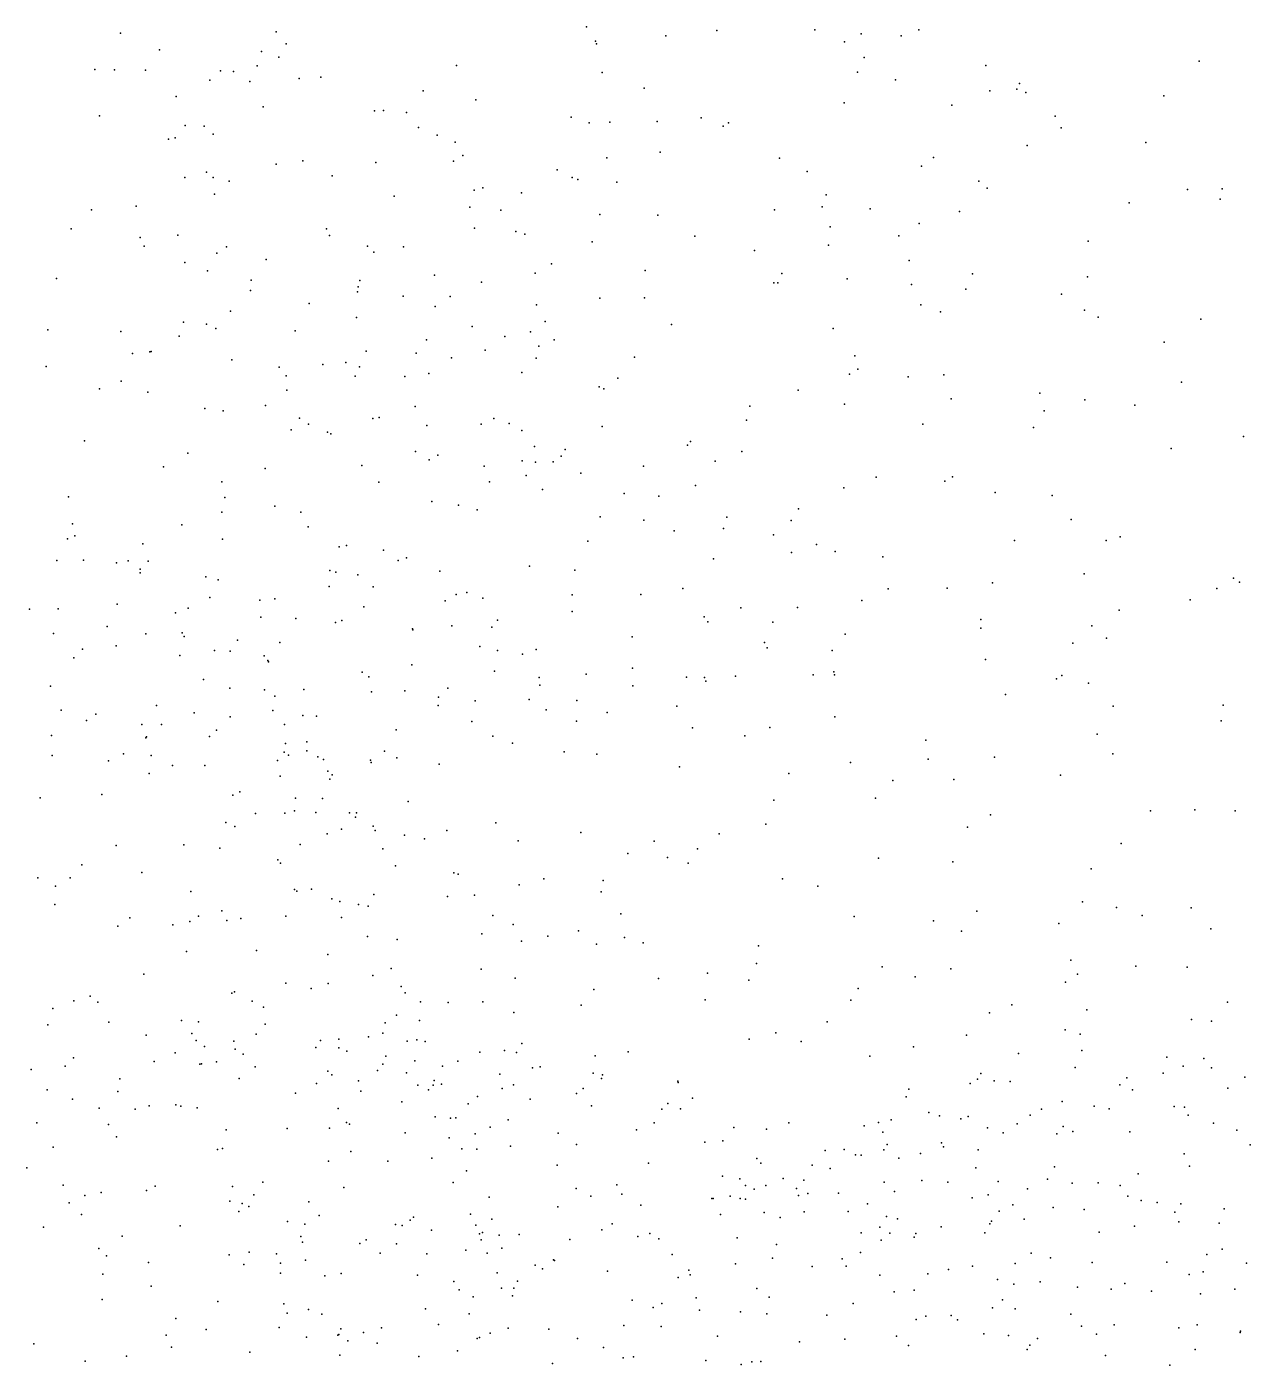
# Model space of a CAD drawing. Header units: metres. Extents: x -25 to 25, y -27.7 to 27.8.
# Drawn here: x -11.027 to -9.48, y 8.483 to 10.176 of the extents above; entities that cross this region are included whole.
import ezdxf

# ---------------------------------------------------------------- set-up
doc = ezdxf.new("R2010")
doc.units = ezdxf.units.M

msp = doc.modelspace()

# ---------------------------------------------------------------- linework, layer by layer
for p in [(-10.3192, 10.1759, 13.2247), (-10.0306, 10.1719, 13.6472), (-9.8993, 10.1722, -6.1444), (-10.9083, 10.168, 15.1832), (-10.7113, 10.1697, 12.941), (-10.6987, 10.1545, 15.3698), (-10.308, 10.1575, 17.2708), (-10.2191, 10.1645, -6.0217), (-10.1546, 10.171, 16.6667), (-9.9931, 10.1568, 3.9603), (-9.9721, 10.167, -13.4578), (-9.9214, 10.1644, -12.0042), (-10.859, 10.1468, -4.573), (-10.7298, 10.1448, -12.6562), (-10.3067, 10.1544, 17.5094), (-10.9405, 10.1219, -14.0168), (-10.9158, 10.1215, -14.1246), (-10.8766, 10.1211, -4.7756), (-10.7356, 10.1267, 12.0112), (-10.7082, 10.1374, 11.5246), (-10.4834, 10.1269, -13.8339), (-9.9685, 10.137, 3.6647), (-9.8147, 10.1271, -12.8651), (-9.5448, 10.1323, -11.5424), (-10.7952, 10.1085, -3.1869), (-10.7818, 10.1201, -14.0331), (-10.7654, 10.1192, -3.4444), (-10.7445, 10.1066, -1.6285), (-10.6823, 10.1105, -4.3601), (-10.6551, 10.112, -13.4263), (-10.2995, 10.118, 10.3696), (-9.9767, 10.1184, -5.9814), (-9.9286, 10.1087, 10.1691), (-9.7718, 10.1043, -1.8942), (-10.8379, 10.0878, -2.768), (-10.5256, 10.0948, 15.5907), (-10.2465, 10.0983, -5.7874), (-9.8095, 10.0947, -13.0737), (-9.7752, 10.0972, 18.2026), (-9.764, 10.0929, -6.0061), (-9.5894, 10.0886, 18.2773), (-10.7279, 10.0748, 11.7038), (-10.5871, 10.0698, -3.7057), (-10.5758, 10.0699, -1.5949), (-10.4592, 10.0834, 10.4589), (-9.9935, 10.0799, -12.417), (-9.8575, 10.0769, -12.6973), (-10.9347, 10.0631, 12.2741), (-10.5466, 10.0673, -13.0006), (-10.3386, 10.0618, 13.5394), (-10.316, 10.0543, -1.7179), (-10.2899, 10.0553, 17.0226), (-10.2301, 10.0563, 16.4084), (-10.1743, 10.0607, 4.0861), (-10.1397, 10.0543, 13.7582), (-9.7268, 10.0628, -11.422), (-10.8263, 10.051, -5.3039), (-10.8025, 10.0502, -16.2672), (-10.7912, 10.04, 10.8844), (-10.5316, 10.0485, -4.1422), (-10.5079, 10.039, 13.2923), (-10.1466, 10.0503, 17.9332), (-9.7194, 10.0483, -11.733), (-10.8474, 10.0338, 15.0954), (-10.839, 10.0353, 11.0925), (-10.485, 10.0301, -16.5304), (-9.7623, 10.0258, 10.01), (-9.6122, 10.0297, -17.3919), (-10.7115, 10.0022, 10.728), (-10.6776, 10.0065, -5.5479), (-10.5853, 10.0043, -13.8673), (-10.4871, 10.006, -3.8491), (-10.4755, 10.0131, -11.6709), (-10.2935, 10.0102, -13.7045), (-10.2262, 10.0175, -17.1253), (-10.0753, 10.0099, -13.5661), (-9.8808, 10.0105, -13.3301), (-10.827, 9.9854, 11.3671), (-10.7994, 9.992, -4.8162), (-10.6407, 9.9874, 15.3796), (-10.3561, 9.995, 17.1749), (-10.3372, 9.9853, 17.6744), (-10.0402, 9.993, -1.8724), (-9.896, 9.9997, -11.9372), (-10.791, 9.9851, -12.0562), (-10.7708, 9.9805, -3.1016), (-10.4612, 9.9695, -13.195), (-10.4503, 9.9723, 15.9035), (-10.3301, 9.9826, 13.7254), (-10.2807, 9.9796, 16.7876), (-9.8234, 9.9806, 18.3006), (-9.813, 9.9718, -12.9742), (-9.5596, 9.9703, 13.2596), (-9.5159, 9.9709, -11.5576), (-10.7894, 9.9642, -13.9679), (-10.5625, 9.9618, 13.4722), (-10.4014, 9.966, 6.9647), (-10.0162, 9.9635, -12.139), (-9.6335, 9.9532, 18.4144), (-9.5183, 9.958, -5.7831), (-10.9449, 9.9444, -14.0665), (-10.8885, 9.9489, 11.9852), (-10.4668, 9.9478, 6.6801), (-10.4276, 9.9438, -5.6156), (-10.3023, 9.9386, -11.5644), (-10.2291, 9.9376, 10.2444), (-10.0815, 9.9445, 18.1166), (-10.0212, 9.9483, -11.4783), (-9.9606, 9.9455, 3.7283), (-9.8479, 9.9425, 13.8419), (-10.9707, 9.9203, -14.5892), (-10.6477, 9.9202, -3.4015), (-10.4609, 9.9214, -4.3323), (-10.0113, 9.9228, 3.8901), (-9.8989, 9.927, -12.6422), (-10.8835, 9.9095, -2.6605), (-10.8356, 9.9124, -5.1562), (-10.6441, 9.9119, -11.8032), (-10.4085, 9.9171, -4.1174), (-10.3973, 9.9135, 17.4103), (-10.3119, 9.9038, 17.8167), (-10.1821, 9.911, 13.8625), (-9.9244, 9.9116, 10.0246), (-9.6852, 9.9046, 13.6431), (-10.8784, 9.8985, 14.7906), (-10.7866, 9.8898, -2.9701), (-10.7741, 9.8977, -13.9353), (-10.5961, 9.8984, 10.4726), (-10.5882, 9.891, 6.856), (-10.5506, 9.8978, -4.557), (-10.1068, 9.8932, 10.1317), (-10.0135, 9.8998, -12.451), (-10.8267, 9.8779, 10.9379), (-10.798, 9.8675, -12.5469), (-10.724, 9.8818, 15.1103), (-10.3633, 9.8763, 16.2473), (-10.245, 9.8678, -1.8431), (-9.9115, 9.8803, -5.6183), (-10.9892, 9.8578, 14.3169), (-10.7432, 9.8555, 10.7757), (-10.6057, 9.8552, -16.4186), (-10.5112, 9.862, -13.6506), (-10.4519, 9.8531, -13.7326), (-10.3839, 9.8642, -3.8735), (-10.0823, 9.8522, -13.5305), (-10.0774, 9.8521, -5.5283), (-10.0722, 9.864, -12.2687), (-9.9897, 9.8573, 13.8631), (-9.9084, 9.85, -13.3165), (-9.8312, 9.8635, -1.9372), (-9.686, 9.8596, -11.6847), (-10.7439, 9.8423, 14.9592), (-10.6087, 9.8406, -4.7875), (-10.6078, 9.8469, 6.6074), (-10.5511, 9.8351, 15.7306), (-10.4916, 9.8347, 7.0491), (-10.2459, 9.8333, -17.2701), (-9.8397, 9.8442, 18.4289), (-9.7191, 9.8378, 9.871), (-10.7691, 9.8163, -5.2928), (-10.6696, 9.8259, -3.2526), (-10.5104, 9.8223, -16.8198), (-10.3823, 9.8242, 17.6427), (-10.3025, 9.8328, -13.6666), (-9.8965, 9.8242, -17.4833), (-9.6899, 9.8177, 13.4113), (-10.8284, 9.8022, -2.8278), (-10.7995, 9.7997, 14.644), (-10.61, 9.8082, 15.3262), (-10.3715, 9.8031, 16.4657), (-10.2116, 9.7994, -5.4594), (-9.872, 9.8155, -13.1612), (-9.6725, 9.8089, -5.6614), (-9.543, 9.8063, -1.9084), (-11.0001, 9.7925, -14.7769), (-10.9078, 9.7904, 11.7113), (-10.834, 9.7846, 14.4349), (-10.7877, 9.7943, -1.5766), (-10.6873, 9.7913, -14.1775), (-10.4638, 9.7971, 16.0597), (-10.4225, 9.7844, -3.6668), (-10.39, 9.7903, -1.8127), (-10.0074, 9.7942, -12.022), (-10.8693, 9.7652, 12.8981), (-10.5978, 9.7659, 10.3942), (-10.5216, 9.7802, -12.9461), (-10.4473, 9.7671, -5.445), (-10.3795, 9.7722, -17.0924), (-10.3601, 9.78, 6.9794), (-9.5892, 9.7772, 12.9374), (-10.8931, 9.7627, 11.4908), (-10.8711, 9.765, 11.2365), (-10.7674, 9.7548, 13.047), (-10.6526, 9.749, 15.0422), (-10.6232, 9.7514, 7.0604), (-10.5343, 9.7632, 15.8739), (-10.4899, 9.7574, -3.5005), (-10.3829, 9.7568, 16.664), (-10.2585, 9.7581, 18.064), (-9.9803, 9.76, -1.9715), (-11.0023, 9.7462, 12.6639), (-10.7077, 9.7453, -3.0409), (-10.6986, 9.7345, -5.1394), (-10.6115, 9.7341, -4.9828), (-10.6061, 9.7458, -1.6686), (-10.5487, 9.7338, 13.5276), (-10.5183, 9.7375, 13.6962), (-10.401, 9.7386, -4.5914), (-10.2797, 9.7315, -4.1686), (-9.9867, 9.7366, -12.6425), (-9.9765, 9.7428, 18.4344), (-9.9129, 9.7332, 9.8838), (-9.8675, 9.7358, -11.4765), (-10.9347, 9.718, -2.6085), (-10.9074, 9.7276, -13.9291), (-10.6979, 9.7163, 6.676), (-10.3031, 9.7205, 13.8863), (-10.2974, 9.7179, 10.1091), (-10.0518, 9.7164, 13.8169), (-9.5674, 9.7264, 18.6386), (-10.8737, 9.7137, 14.1999), (-9.9931, 9.6986, -13.3327), (-9.8584, 9.7054, 18.5428), (-9.7461, 9.7128, 13.2897), (-9.6895, 9.7043, 13.0289), (-9.6263, 9.6976, -11.6082), (-10.8014, 9.6932, -12.1249), (-10.7782, 9.6903, -13.8414), (-10.7249, 9.6972, 6.882), (-10.6821, 9.681, 10.5565), (-10.5894, 9.6806, -16.6286), (-10.5814, 9.6818, 13.292), (-10.5357, 9.6956, -3.3529), (-10.1129, 9.696, -12.2581), (-9.741, 9.6904, 9.7967), (-10.6926, 9.6664, -12.6984), (-10.6707, 9.6735, 14.5044), (-10.5211, 9.6719, 10.2364), (-10.4522, 9.6736, 6.6562), (-10.4362, 9.6805, -13.9591), (-10.4168, 9.6742, 17.1174), (-10.4008, 9.6654, -13.2481), (-10.2994, 9.6704, -4.4798), (-10.117, 9.6785, -17.416), (-9.8942, 9.6733, 13.5867), (-9.7542, 9.6691, -5.4934), (-10.9537, 9.6524, 11.6265), (-10.6467, 9.6631, 14.6862), (-10.6424, 9.6613, 13.1405), (-10.1916, 9.6469, 13.7032), (-10.1877, 9.6513, 9.9746), (-9.4891, 9.658, 9.7345), (-10.8229, 9.6366, -2.7157), (-10.5354, 9.639, 15.9676), (-10.5071, 9.6343, 16.1322), (-10.3851, 9.645, 17.8359), (-10.3512, 9.6331, -3.6877), (-10.3461, 9.6414, -5.3086), (-10.1231, 9.639, -5.3146), (-9.5803, 9.6426, -11.4874), (-10.854, 9.6196, 12.809), (-10.7254, 9.6173, 12.9681), (-10.603, 9.6212, -14.3462), (-10.5181, 9.6285, -1.8082), (-10.4487, 9.6203, -5.0576), (-10.4005, 9.6271, 13.5032), (-10.3836, 9.6252, 6.9995), (-10.3613, 9.6259, 6.8111), (-10.2472, 9.6201, -11.5732), (-10.1564, 9.6267, -1.9947), (-10.7799, 9.6003, -12.5125), (-10.5817, 9.6001, 15.18), (-10.4418, 9.6005, -13.5985), (-10.3954, 9.6085, -13.5414), (-10.3262, 9.6113, -1.9425), (-10.1816, 9.596, 18.3548), (-9.953, 9.6066, -11.892), (-9.8662, 9.6014, 13.3479), (-9.8566, 9.6068, -5.385), (-10.9737, 9.5816, 20.23), (-10.7763, 9.5807, 10.9354), (-10.375, 9.5906, 10.0285), (-10.2717, 9.5858, -4.7079), (-10.2278, 9.5823, -4.3591), (-9.9942, 9.5928, 9.7749), (-9.8029, 9.587, 13.1197), (-9.7307, 9.5833, 12.9385), (-10.78, 9.5623, -1.6277), (-10.713, 9.5696, 7.1172), (-10.6801, 9.5623, -16.3685), (-10.5146, 9.5755, 16.3183), (-10.4808, 9.5712, 16.6593), (-10.4574, 9.565, -3.4254), (-10.0511, 9.5665, -12.793), (-10.969, 9.5474, 20.3782), (-10.8308, 9.5463, 7.0132), (-10.302, 9.5564, -13.4825), (-10.2467, 9.5522, -3.8824), (-10.1419, 9.5557, -12.3418), (-10.0606, 9.5518, -12.1011), (-9.7066, 9.5529, -5.3942), (-10.9752, 9.5286, 19.9016), (-10.9658, 9.5321, 11.5236), (-10.6708, 9.5436, 10.3649), (-10.2084, 9.5387, -4.0655), (-10.1461, 9.5415, -12.5793), (-10.0827, 9.5333, -13.2212), (-9.6448, 9.531, 12.7636), (-10.88, 9.5223, 11.2796), (-10.7793, 9.5281, 14.343), (-10.6317, 9.5182, -1.8094), (-10.6225, 9.52, -11.8843), (-10.5757, 9.5143, -2.9927), (-10.3175, 9.5255, 18.2518), (-10.0285, 9.5212, -5.1969), (-10.0049, 9.5125, 13.3889), (-9.7781, 9.5262, 2.4948), (-9.6625, 9.5265, -1.9893), (-10.9886, 9.501, 12.5456), (-10.9549, 9.5014, -13.8554), (-10.9134, 9.4979, -15.9187), (-10.8984, 9.5004, 19.9964), (-10.873, 9.5003, 20.0822), (-10.5571, 9.5012, 14.6155), (-10.5469, 9.5046, 14.9354), (-10.1589, 9.5032, -4.5005), (-10.0603, 9.511, -12.9515), (-9.9447, 9.5056, -11.5588), (-10.8835, 9.4853, 20.3578), (-10.8834, 9.4901, -14.8624), (-10.8002, 9.4803, -13.7398), (-10.6436, 9.4883, -14.5344), (-10.6359, 9.4864, 6.7495), (-10.6081, 9.4831, 15.6437), (-10.5047, 9.4876, -16.9305), (-10.3912, 9.494, -14.2837), (-10.334, 9.489, -3.6316), (-9.6902, 9.4843, 9.6188), (-9.5015, 9.4787, 9.5979), (-10.7848, 9.4766, 11.0705), (-10.6444, 9.4683, 10.1878), (-10.5889, 9.4676, -12.7401), (-10.1976, 9.4657, 18.4658), (-9.9381, 9.4653, 18.6647), (-9.8636, 9.4662, 13.0018), (-9.8059, 9.4728, -5.2333), (-9.5224, 9.4656, 12.5883), (-9.4941, 9.4737, -11.6002), (-10.9125, 9.446, 14.541), (-10.7951, 9.4544, 20.1502), (-10.7319, 9.4508, -2.647), (-10.7132, 9.4524, 10.7961), (-10.4977, 9.45, -3.1589), (-10.484, 9.4581, 13.0632), (-10.4704, 9.4605, 6.9235), (-10.4504, 9.4535, 17.7319), (-10.3372, 9.4575, 9.854), (-10.2505, 9.4581, 13.248), (-9.9712, 9.4505, 9.6015), (-9.5561, 9.4515, 18.8093), (-11.0232, 9.4395, 19.7215), (-10.987, 9.4401, 20.5963), (-10.8388, 9.435, 19.9647), (-10.8227, 9.4406, 6.8392), (-10.7308, 9.4295, 14.6441), (-10.6864, 9.4278, -13.638), (-10.6006, 9.4424, 15.8414), (-10.3374, 9.4364, -13.8363), (-10.1705, 9.4298, -11.6456), (-10.124, 9.4413, -2.1079), (-10.0524, 9.4415, -4.8122), (-9.6462, 9.4382, -17.4879), (-10.9249, 9.4176, 19.802), (-10.6364, 9.4227, -16.5204), (-10.6283, 9.4251, 15.3502), (-10.5392, 9.4148, -13.515), (-10.5387, 9.4135, -1.9713), (-10.4896, 9.4186, 17.9192), (-10.4389, 9.4167, 17.4475), (-10.4315, 9.4255, 17.2899), (-10.1658, 9.4236, -12.8548), (-10.0836, 9.4231, -12.2419), (-9.8209, 9.4154, 2.3387), (-9.8208, 9.4263, -11.7558), (-9.6807, 9.4184, -11.6651), (-10.993, 9.4087, -15.2573), (-10.9135, 9.3932, 20.5803), (-10.8762, 9.4082, 20.4927), (-10.8304, 9.4095, 12.6982), (-10.8276, 9.4048, 7.1912), (-10.7603, 9.4003, 20.2609), (-10.7069, 9.3974, -12.1423), (-10.2613, 9.4047, -13.243), (-10.0944, 9.3975, 13.139), (-9.9923, 9.408, -12.0574), (-9.7045, 9.3963, 18.8049), (-9.662, 9.4028, -5.1538), (-10.9671, 9.3779, -15.5859), (-10.9561, 9.3889, 19.7164), (-10.8331, 9.3811, 19.875), (-10.7895, 9.3873, 20.3971), (-10.7694, 9.3864, -1.7658), (-10.7264, 9.3804, 6.9964), (-10.454, 9.3921, 17.0999), (-10.4316, 9.3871, -12.922), (-10.3999, 9.3825, -2.0769), (-10.3827, 9.3885, -13.3453), (-10.0909, 9.3907, -4.2829), (-10.0087, 9.3874, -4.6285), (-10.7219, 9.3745, 14.9313), (-10.7211, 9.3729, 20.1314), (-10.6029, 9.3598, 16.1477), (-10.54, 9.3691, 9.9215), (-10.4353, 9.3609, -3.3419), (-10.2611, 9.3651, -12.5971), (-10.0067, 9.3601, 13.0075), (-9.8148, 9.3758, -5.0258), (-10.9966, 9.3422, 19.6455), (-10.8032, 9.3507, 20.4776), (-10.5944, 9.3539, 16.4316), (-10.379, 9.3531, -17.0985), (-10.3783, 9.3436, -13.6029), (-10.3196, 9.3571, 9.706), (-10.2606, 9.3426, -12.9888), (-10.193, 9.3535, 9.6029), (-10.1701, 9.3532, 18.5879), (-10.1683, 9.3483, -12.4071), (-10.1308, 9.3546, -4.1206), (-10.0326, 9.3566, -4.4419), (-10.0056, 9.3564, -17.418), (-9.7252, 9.3514, 2.7749), (-9.7185, 9.3556, -11.6629), (-9.6849, 9.3458, 9.4908), (-10.7699, 9.3396, -16.051), (-10.726, 9.3377, 20.3346), (-10.7129, 9.3295, 20.051), (-10.6763, 9.3381, 15.491), (-10.5909, 9.3348, 12.8411), (-10.5489, 9.3362, 16.7866), (-10.5061, 9.3283, 18.1809), (-10.4945, 9.3396, -14.5264), (-10.3918, 9.3252, -13.1491), (-9.7896, 9.3317, -2.1235), (-10.9832, 9.3118, 20.7092), (-10.8626, 9.3177, 20.6043), (-10.8152, 9.3086, 19.8092), (-10.7157, 9.3114, 10.3101), (-10.5066, 9.3176, 17.6675), (-10.4601, 9.3234, 9.7776), (-10.3702, 9.3121, -3.5131), (-10.3314, 9.324, 13.0001), (-10.2929, 9.3089, -3.6844), (-10.2049, 9.3168, -3.9048), (-9.6536, 9.3168, 12.525), (-9.5144, 9.3181, -5.0334), (-10.951, 9.2988, 11.5095), (-10.9393, 9.3067, 14.8708), (-10.8811, 9.2937, -15.0802), (-10.8562, 9.2935, -13.7026), (-10.7695, 9.3032, 11.2586), (-10.7009, 9.2937, 12.7223), (-10.6779, 9.3049, 20.171), (-10.6604, 9.3042, 10.8127), (-10.4643, 9.2976, -2.9576), (-10.3319, 9.2977, 18.4891), (-10.0055, 9.3032, 18.7398), (-9.517, 9.2983, -17.3508), (-10.9955, 9.2796, -2.3525), (-10.8761, 9.2766, 7.2714), (-10.8752, 9.2782, 15.0874), (-10.7955, 9.2784, 15.3186), (-10.7869, 9.2865, 20.5459), (-10.5597, 9.2871, -2.0708), (-10.4377, 9.279, 12.8882), (-10.1851, 9.2895, -14.0787), (-10.1193, 9.2792, 12.9256), (-10.0877, 9.2898, 9.4599), (-9.6738, 9.2815, 2.165), (-10.7014, 9.2587, -13.537), (-10.6998, 9.2696, 10.4721), (-10.6727, 9.2717, 11.0844), (-10.6727, 9.2604, 20.3088), (-10.5744, 9.2599, 17.8052), (-10.4128, 9.2702, -13.1506), (-10.3475, 9.2593, -2.1917), (-9.8903, 9.2738, 2.4565), (-10.9944, 9.2545, 6.9744), (-10.9232, 9.2476, -1.6959), (-10.9045, 9.2566, 20.6845), (-10.8692, 9.2544, 12.5642), (-10.8424, 9.242, 11.4073), (-10.8015, 9.2419, -15.8106), (-10.7098, 9.248, 19.9021), (-10.6957, 9.255, 20.4153), (-10.6586, 9.2526, 20.0624), (-10.6517, 9.2496, 15.9828), (-10.5921, 9.2485, 16.6638), (-10.5912, 9.2455, -12.411), (-10.5591, 9.2514, -12.0826), (-10.5056, 9.2435, -13.2908), (-10.3061, 9.256, -12.7941), (-9.9854, 9.2456, -4.3174), (-9.8876, 9.25, -4.4903), (-9.8037, 9.2525, 12.5382), (-9.654, 9.2565, 2.6525), (-10.872, 9.2319, 19.668), (-10.7062, 9.2284, 10.1705), (-10.6461, 9.2345, 16.3323), (-10.6435, 9.2246, 18.0499), (-10.6407, 9.2299, -16.3997), (-10.2017, 9.24, -17.2237), (-10.0634, 9.2315, -2.2668), (-9.8551, 9.2243, 9.4303), (-9.72, 9.2296, -11.8103), (-10.7573, 9.2085, -1.9628), (-9.9322, 9.223, -12.1687), (-11.0098, 9.2011, 20.7977), (-10.9317, 9.2053, 15.318), (-10.7661, 9.2043, 20.6126), (-10.687, 9.2004, -2.2006), (-10.653, 9.2003, 10.6638), (-10.5444, 9.1964, 16.8763), (-10.0823, 9.1981, -12.3923), (-9.9538, 9.2004, 18.8508), (-10.7375, 9.1812, 15.767), (-10.7006, 9.1814, 20.5403), (-10.6881, 9.1846, -2.4281), (-10.6614, 9.1822, 20.4482), (-10.6187, 9.1819, 20.2869), (-10.6113, 9.1763, 20.0868), (-10.6098, 9.1821, 20.1799), (-9.8085, 9.1794, 18.9441), (-9.6064, 9.1846, 2.478), (-9.5502, 9.1856, 2.1729), (-9.4995, 9.1847, 19.0031), (-10.7749, 9.1696, 15.6043), (-10.7637, 9.1647, 19.7163), (-10.629, 9.1612, 19.9358), (-10.5889, 9.1651, 9.7438), (-10.5863, 9.1597, 12.6758), (-10.4957, 9.1598, -2.2863), (-10.4336, 9.1694, 18.5163), (-10.3262, 9.157, 9.4691), (-10.0926, 9.1677, 12.7142), (-9.8378, 9.1639, -11.8273), (-10.9135, 9.1405, -1.8294), (-10.828, 9.1417, 19.6396), (-10.6811, 9.142, 19.8272), (-10.6471, 9.1554, 18.2806), (-10.5492, 9.1536, 18.407), (-10.5241, 9.1489, -2.603), (-10.4054, 9.1466, -3.2971), (-10.2338, 9.146, -2.3252), (-10.1515, 9.1554, -11.8825), (-9.6436, 9.1433, -11.9496), (-10.7826, 9.1374, 20.6877), (-10.7094, 9.1226, 17.8372), (-10.5767, 9.1363, 17.612), (-10.2669, 9.1304, -12.5969), (-10.2169, 9.1257, 18.729), (-10.1788, 9.1366, -3.9337), (-9.95, 9.1246, -4.2277), (-10.9571, 9.1162, 20.8369), (-10.8812, 9.1067, 19.5664), (-10.7061, 9.1185, 16.1763), (-10.5608, 9.1151, 10.9471), (-10.4867, 9.1059, -12.9924), (-10.1907, 9.1184, 9.4004), (-9.8564, 9.1201, -2.3092), (-9.6814, 9.1112, 12.3063), (-11.0126, 9.0999, 15.4288), (-10.9904, 9.0894, 7.2546), (-10.9717, 9.0998, 19.4762), (-10.4813, 9.1046, 17.4421), (-10.4044, 9.0911, -12.2173), (-10.3733, 9.0986, -12.7444), (-10.2983, 9.0963, -17.0106), (-10.0714, 9.0985, -14.1148), (-10.027, 9.0893, 12.5468), (-10.8192, 9.0827, -15.478), (-10.6881, 9.085, 12.5531), (-10.6855, 9.0828, 19.7652), (-10.6668, 9.0855, 9.8927), (-10.641, 9.0732, -13.2911), (-10.5878, 9.0788, 20.0159), (-10.495, 9.0762, -16.7543), (-10.4609, 9.0777, 17.0846), (-10.3007, 9.082, -12.6362), (-10.9913, 9.0659, 11.6642), (-10.7803, 9.0579, 18.1159), (-10.6309, 9.07, -16.2322), (-10.6073, 9.0662, 19.9049), (-10.5951, 9.064, 20.4357), (-9.8258, 9.0576, 2.6778), (-9.6922, 9.0693, -12.132), (-9.6495, 9.0624, -4.4799), (-9.555, 9.0618, -2.1457), (-10.9117, 9.0386, -2.1921), (-10.8964, 9.0491, 19.5054), (-10.8419, 9.0402, 12.4425), (-10.8204, 9.0445, 15.7274), (-10.8094, 9.0513, 20.7748), (-10.7737, 9.0458, 19.6117), (-10.7562, 9.0482, -13.4928), (-10.6992, 9.0515, 20.6691), (-10.629, 9.0496, 20.5369), (-10.4375, 9.0522, -2.8004), (-10.4121, 9.0408, -2.9903), (-10.2757, 9.0543, -3.7693), (-9.9811, 9.0508, 18.9561), (-9.8808, 9.0455, 9.472), (-9.7224, 9.0419, -17.2018), (-9.6169, 9.0522, -11.9275), (-10.5959, 9.0256, 9.6636), (-10.5584, 9.0219, 20.2273), (-10.4516, 9.0291, -2.4528), (-10.3681, 9.026, -14.5189), (-10.3292, 9.0327, -13.2125), (-10.2713, 9.0242, 12.5834), (-9.8452, 9.0324, 2.138), (-9.53, 9.0351, 19.1435), (-10.8246, 9.0068, 11.5101), (-10.7363, 9.0079, 20.7463), (-10.4013, 9.0199, 9.4425), (-10.3066, 9.0158, -13.4633), (-10.2478, 9.0178, -13.6818), (-10.1019, 9.0136, -4.0147), (-10.6461, 9.0027, 16.6631), (-10.1042, 8.9914, 12.4354), (-9.9455, 8.9871, -12.4425), (-9.707, 8.9958, 12.1979), (-9.6251, 8.9879, -12.2927), (-9.5599, 8.987, 9.6123), (-10.8787, 8.9781, 20.8917), (-10.5894, 8.9762, 19.8827), (-10.5659, 8.9852, 19.9905), (-10.4523, 8.9844, 12.504), (-10.4093, 8.9729, -3.3337), (-10.2283, 8.9724, 18.8323), (-10.1663, 8.9794, -14.4572), (-10.1142, 8.9704, -2.4493), (-9.9038, 8.9744, 12.2747), (-9.8586, 8.9849, 19.0851), (-9.6988, 8.9778, -4.3328), (-10.7674, 8.9538, 20.8388), (-10.7642, 8.9555, 19.5528), (-10.699, 8.9665, 19.6511), (-10.6674, 8.9599, 10.4111), (-10.6456, 8.9663, 19.7246), (-10.5535, 8.9624, 11.1029), (-10.5484, 8.9542, 18.5925), (-10.3101, 8.9587, -2.4793), (-9.9758, 8.9599, -12.1588), (-9.7137, 8.968, 19.1672), (-10.9671, 8.9444, -1.9734), (-10.9463, 8.9501, 20.942), (-10.937, 8.9425, 12.2138), (-10.7418, 8.9438, 12.3659), (-10.7273, 8.9361, 17.6643), (-10.5289, 8.9431, 20.2552), (-10.4939, 8.9423, 17.3461), (-10.4503, 8.9428, -2.6896), (-10.3261, 8.9389, 12.4036), (-10.1692, 8.9455, -12.5237), (-9.9852, 8.9451, 2.2922), (-9.7815, 8.9392, -12.0629), (-9.509, 8.9427, 2.0011), (-10.9938, 8.9344, 19.2922), (-10.8312, 8.9194, 17.8278), (-10.5592, 8.9261, 20.458), (-10.5301, 8.9192, 20.3518), (-10.4112, 8.9296, -3.1065), (-9.8101, 8.9291, -4.1923), (-9.6868, 8.9329, -2.3324), (-9.5547, 8.9208, -4.3855), (-10.9999, 8.9139, -13.9935), (-10.9228, 8.9171, 15.7494), (-10.8181, 8.9029, 18.301), (-10.8097, 8.9178, 20.9286), (-10.7252, 8.9149, 11.4339), (-10.5765, 8.9034, 20.6042), (-10.5735, 8.9163, 16.8668), (-10.08, 8.9036, -12.5831), (-10.0151, 8.9175, 9.5112), (-9.7144, 8.9074, 2.0268), (-9.5292, 8.9184, 12.0771), (-10.8758, 8.9008, 19.3714), (-10.8127, 8.8939, 21.0279), (-10.8021, 8.8865, -15.2666), (-10.7648, 8.8931, 16.1554), (-10.7367, 8.9019, 16.418), (-10.6615, 8.8852, 21.3905), (-10.6554, 8.8941, 21.091), (-10.6324, 8.8959, 21.1941), (-10.5949, 8.8987, 20.7075), (-10.546, 8.8933, 21.1639), (-10.5338, 8.8949, 10.7635), (-10.5233, 8.8927, 21.3146), (-10.401, 8.8904, -16.7245), (-10.1137, 8.8958, 18.9766), (-10.048, 8.8929, 12.2387), (-9.9059, 8.8859, 2.1347), (-9.8391, 8.9008, 2.6112), (-9.6954, 8.902, -17.0403), (-10.9675, 8.8722, 19.2177), (-10.8392, 8.8787, -13.6502), (-10.7631, 8.8831, 21.273), (-10.7531, 8.8768, -15.6579), (-10.6323, 8.885, 21.0044), (-10.6221, 8.8807, 20.8146), (-10.5729, 8.8742, 21.507), (-10.536, 8.8685, 20.9416), (-10.4542, 8.8795, 21.44), (-10.423, 8.8815, -3.4692), (-10.4076, 8.8788, 21.2875), (-10.3082, 8.8747, 12.2526), (-10.2664, 8.8796, -12.6938), (-9.961, 8.8742, -17.0274), (-9.7731, 8.8775, 12.1084), (-9.6932, 8.8813, 22.4983), (-9.5858, 8.873, 22.4601), (-9.5391, 8.8714, 22.5381), (-11.0209, 8.8576, 19.1428), (-10.9782, 8.8618, 21.1276), (-10.8654, 8.8676, 21.2022), (-10.8077, 8.8643, 15.9567), (-10.8056, 8.8644, 21.3962), (-10.787, 8.867, 19.4221), (-10.7378, 8.8606, 12.196), (-10.6461, 8.8555, 21.5532), (-10.5834, 8.8563, -16.2092), (-10.5765, 8.8641, 19.8179), (-10.5466, 8.8533, 12.1745), (-10.5014, 8.8618, 20.1316), (-10.482, 8.8679, 21.0164), (-10.4288, 8.8517, 21.5347), (-10.3873, 8.8595, 21.082), (-10.3776, 8.8608, -3.7209), (-10.3109, 8.8529, 21.1881), (-9.8209, 8.8522, 22.4858), (-9.7016, 8.8601, 22.6809), (-9.5905, 8.8528, 22.7115), (-9.5653, 8.8618, 22.3209), (-9.5294, 8.8596, 22.6341), (-10.9091, 8.8457, 17.9978), (-10.7582, 8.8459, 21.5406), (-10.6604, 8.8396, 19.579), (-10.6412, 8.8506, 17.5082), (-10.6075, 8.8431, 9.8043), (-10.5323, 8.8376, 19.9443), (-10.5131, 8.8378, 10.9915), (-10.5117, 8.8436, 21.6145), (-10.5023, 8.8389, -12.9717), (-10.4113, 8.8379, 20.9233), (-10.3001, 8.846, 21.4461), (-10.2989, 8.8505, 21.3275), (-10.2037, 8.8425, -13.1159), (-10.2034, 8.8411, -2.5159), (-9.8343, 8.8399, 22.3575), (-9.8252, 8.8453, 9.6434), (-9.8041, 8.8433, -12.5291), (-9.7838, 8.8422, 22.6623), (-9.6452, 8.8382, 9.6961), (-9.6362, 8.8469, 2.4853), (-9.4874, 8.8478, 22.7165), (-11.0009, 8.8318, 21.2109), (-10.9688, 8.8198, 21.3136), (-10.9114, 8.8296, 11.8773), (-10.6869, 8.8274, -13.3804), (-10.6043, 8.8301, 21.6612), (-10.5188, 8.8318, 20.5464), (-10.4571, 8.8232, 9.5468), (-10.4256, 8.8332, -2.8255), (-10.3903, 8.82, -12.8209), (-10.3317, 8.8269, 20.9906), (-10.3233, 8.8334, 21.5355), (-10.1854, 8.8211, 12.0864), (-9.9154, 8.823, 22.4035), (-9.912, 8.8324, 22.5015), (-9.629, 8.8316, 22.1678), (-9.5089, 8.834, 22.2033), (-10.9353, 8.8087, 21.4456), (-10.8897, 8.8073, -13.9524), (-10.8719, 8.8114, 19.2415), (-10.8382, 8.8128, 11.5863), (-10.8318, 8.8112, 21.5838), (-10.8113, 8.8089, 19.3129), (-10.633, 8.8081, 9.9876), (-10.5527, 8.8164, 18.6642), (-10.4689, 8.8142, 20.7595), (-10.3131, 8.8117, 18.866), (-10.224, 8.8071, 21.1476), (-10.2163, 8.8143, -16.842), (-10.2005, 8.8077, 21.2356), (-9.8867, 8.803, 22.7121), (-9.7442, 8.8074, 17.0156), (-9.7179, 8.8169, 16.8675), (-9.6778, 8.811, 22.8217), (-9.6586, 8.8078, 17.0004), (-9.5766, 8.8105, 19.296), (-9.5636, 8.8098, 22.0938), (-11.0138, 8.7901, -2.1205), (-10.9235, 8.7879, 19.1341), (-10.6226, 8.7905, 11.9897), (-10.6186, 8.7885, -13.2205), (-10.5104, 8.7975, 17.0026), (-10.4909, 8.7957, 20.2541), (-10.4844, 8.7965, 20.4042), (-10.4409, 8.7844, -3.3157), (-10.4181, 8.7937, -3.0079), (-10.2338, 8.7898, 21.0474), (-10.1329, 8.7839, -13.4635), (-10.0633, 8.7902, 2.4711), (-9.9681, 8.7864, 22.5562), (-9.9502, 8.7904, 22.2809), (-9.9341, 8.7938, 22.6383), (-9.8732, 8.7988, 16.9107), (-9.8463, 8.795, 19.2301), (-9.8367, 8.7982, 22.1505), (-9.7749, 8.7887, 22.8218), (-9.7584, 8.7996, 22.082), (-9.7169, 8.7853, 17.1395), (-9.559, 8.7997, -4.2577), (-9.5267, 8.7896, 22.8599), (-10.9133, 8.7723, 21.6236), (-10.7747, 8.7812, 11.9379), (-10.6977, 8.7828, 16.6086), (-10.6441, 8.7833, 10.427), (-10.5484, 8.7774, 19.834), (-10.4927, 8.7709, 20.0491), (-10.4601, 8.776, 21.7461), (-10.3549, 8.777, 21.718), (-10.256, 8.7811, 21.6341), (-10.147, 8.7673, -14.498), (-10.0919, 8.7818, -12.7496), (-9.9447, 8.7782, 12.044), (-9.8126, 8.7835, 17.0656), (-9.7927, 8.7772, -2.4519), (-9.7247, 8.776, 22.0059), (-9.7045, 8.779, 16.7022), (-9.6325, 8.7787, 16.7482), (-9.4975, 8.7809, 16.9041), (-10.9932, 8.7593, 19.0207), (-10.7855, 8.7561, 16.0879), (-10.7794, 8.7574, 21.7683), (-10.6171, 8.7539, 19.5612), (-10.4767, 8.7571, 20.1578), (-10.4577, 8.7569, 20.5229), (-10.4153, 8.7606, 20.6772), (-10.332, 8.7625, 20.8296), (-10.1695, 8.7657, 21.5517), (-10.0175, 8.755, 22.3664), (-9.9937, 8.7562, -4.0376), (-9.9436, 8.7559, 22.1277), (-9.9391, 8.7625, 16.9986), (-9.897, 8.7514, 17.125), (-9.8706, 8.7645, 22.8054), (-9.8681, 8.7595, 22.0355), (-9.8241, 8.7559, 2.5502), (-9.5639, 8.7508, 17.1365), (-9.4804, 8.7621, 17.0011), (-11.0266, 8.733, -1.9583), (-10.6452, 8.7415, 21.8106), (-10.5702, 8.7414, 19.7173), (-10.5148, 8.7455, 19.9057), (-10.3561, 8.7365, 21.7938), (-10.241, 8.7389, 9.602), (-10.1039, 8.7451, 21.4921), (-10.0988, 8.739, 21.1634), (-10.0339, 8.7363, 22.2679), (-9.9791, 8.7495, 22.7063), (-9.9719, 8.7491, 16.8884), (-9.9245, 8.7452, 16.7557), (-9.8272, 8.7333, 17.1848), (-9.7279, 8.7342, 17.214), (-9.5571, 8.7351, 21.9266), (-10.4708, 8.7292, 21.8275), (-10.1474, 8.7226, 11.9334), (-10.1254, 8.7192, 21.6752), (-10.0706, 8.7197, 9.672), (-10.0445, 8.7177, 21.3489), (-10.0114, 8.7322, 22.1813), (-9.8954, 8.7172, 21.9191), (-9.799, 8.7159, 21.8801), (-9.7366, 8.7187, 16.6233), (-9.6222, 8.7257, -12.6546), (-10.9807, 8.7113, 21.8247), (-10.9328, 8.7017, 19.003), (-10.8753, 8.7046, -14.1532), (-10.8645, 8.7099, 21.8745), (-10.7664, 8.7097, -13.7751), (-10.7395, 8.6991, 21.9189), (-10.7282, 8.7149, 19.2865), (-10.6261, 8.7084, 10.5797), (-10.4876, 8.7144, 11.857), (-10.3322, 8.707, 20.7164), (-10.281, 8.7116, -12.7999), (-10.2747, 8.6999, 21.8888), (-10.1182, 8.7106, 2.3502), (-10.1073, 8.7063, 21.7592), (-10.0927, 8.7106, 21.0617), (-10.0538, 8.7069, 22.6639), (-10.0397, 8.7007, 21.8984), (-10.0006, 8.7011, 21.4552), (-9.9429, 8.715, 22.8284), (-9.9301, 8.7031, 21.8261), (-9.8625, 8.7148, 16.6572), (-9.8116, 8.699, 21.7488), (-9.762, 8.7066, 9.7657), (-9.7054, 8.7139, 22.9932), (-9.6724, 8.714, -12.2525), (-9.6449, 8.7109, 17.2349), (-10.9732, 8.689, 22.1233), (-10.9532, 8.698, 21.9605), (-10.7701, 8.6911, 18.4936), (-10.7543, 8.6879, 19.1999), (-10.7461, 8.684, 16.4173), (-10.6701, 8.6901, 19.3688), (-10.4423, 8.6961, 20.4607), (-10.3553, 8.6836, 20.6374), (-10.3136, 8.6974, 11.8572), (-10.2505, 8.6859, 21.9918), (-10.1609, 8.6944, 20.8839), (-10.1591, 8.6944, 21.9541), (-10.1378, 8.6972, 21.8716), (-10.1251, 8.6944, 22.2857), (-10.1181, 8.6936, 22.5196), (-10.0514, 8.6982, 16.9907), (-9.9639, 8.6877, 21.7116), (-9.832, 8.6951, 11.9555), (-9.7803, 8.6862, -4.098), (-9.7293, 8.6829, -14.106), (-9.6349, 8.6971, -2.3634), (-9.6184, 8.692, -4.147), (-9.598, 8.6891, 23.0337), (-9.5682, 8.6875, 16.6245), (-10.9576, 8.6742, 22.2323), (-10.7585, 8.678, 22.0353), (-10.6972, 8.6654, -15.7283), (-10.657, 8.673, 10.316), (-10.542, 8.6669, 19.6686), (-10.5379, 8.6709, -13.1583), (-10.4658, 8.6747, 21.9759), (-10.4389, 8.6683, -3.1704), (-10.1498, 8.674, -2.5338), (-10.0945, 8.6767, 16.8784), (-10.0746, 8.6701, 20.9626), (-10.0442, 8.6776, 17.1214), (-9.9885, 8.6778, 11.9317), (-9.9402, 8.6717, 16.6343), (-9.9261, 8.6684, -12.7168), (-9.8072, 8.6656, 17.2958), (-9.7977, 8.6782, 22.9967), (-9.7661, 8.6683, 21.6531), (-9.6904, 8.6803, 21.7259), (-9.5757, 8.6772, 21.7447), (-9.5134, 8.6814, 23.0465), (-11.0053, 8.6582, 18.8881), (-10.8327, 8.6596, 22.1845), (-10.6751, 8.6617, 22.0468), (-10.5608, 8.6613, 10.0505), (-10.5523, 8.6601, 22.0144), (-10.5152, 8.6543, 19.7598), (-10.4592, 8.6607, 20.0824), (-10.4544, 8.6496, -14.7117), (-10.4506, 8.6515, 20.2597), (-10.4043, 8.6487, 20.5207), (-10.3, 8.6545, 18.9652), (-10.2869, 8.6622, 9.7458), (-10.2393, 8.6502, 22.2363), (-9.9723, 8.6507, -13.5395), (-9.9483, 8.658, 21.258), (-9.9357, 8.6505, 2.1146), (-9.9032, 8.6502, 21.3968), (-9.8709, 8.6583, 21.4756), (-9.8156, 8.6511, -16.8647), (-9.8093, 8.6624, -12.4682), (-9.6713, 8.6519, 21.6406), (-9.6268, 8.6595, 16.5605), (-9.5707, 8.6648, 17.2667), (-9.5198, 8.6631, -2.2661), (-10.9059, 8.6465, -14.3194), (-10.6803, 8.6463, -13.5695), (-10.6781, 8.6392, 22.1336), (-10.6058, 8.6374, 19.405), (-10.5977, 8.6421, -13.3023), (-10.5594, 8.6372, 10.8873), (-10.4524, 8.6422, 9.9344), (-10.4295, 8.6479, 20.3908), (-10.4261, 8.6317, 17.1327), (-10.3403, 8.6424, 22.059), (-10.2543, 8.6462, 20.6656), (-10.2276, 8.6433, -3.9366), (-10.129, 8.6446, 17.0656), (-10.0792, 8.636, 20.8501), (-9.9467, 8.6418, 17.2712), (-9.9051, 8.6453, 9.7968), (-10.9356, 8.6311, 22.3865), (-10.9258, 8.622, 15.9111), (-10.7709, 8.6232, 16.2281), (-10.7457, 8.6265, -15.4309), (-10.711, 8.6243, 19.1543), (-10.6742, 8.6165, 22.2265), (-10.5799, 8.6251, 22.1264), (-10.5208, 8.6245, 16.9621), (-10.4717, 8.6288, 19.8606), (-10.4449, 8.625, 22.1217), (-10.361, 8.6169, -12.9032), (-10.3595, 8.6158, -2.5539), (-10.2111, 8.6236, 22.4976), (-10.0841, 8.619, 16.6743), (-9.9962, 8.618, 22.9276), (-9.9731, 8.6261, -2.5191), (-9.7571, 8.625, 21.5089), (-9.733, 8.6194, 23.1132), (-9.5353, 8.6234, 9.8522), (-9.5158, 8.6304, 16.5698), (-10.9304, 8.5986, 18.1636), (-10.8729, 8.6133, 18.9456), (-10.7524, 8.6107, -14.0191), (-10.7061, 8.6126, 11.6479), (-10.7059, 8.5998, 22.3328), (-10.6291, 8.5994, 16.7418), (-10.4321, 8.6005, 18.8574), (-10.384, 8.6102, 22.1827), (-10.375, 8.6052, -3.8964), (-10.2927, 8.6024, 22.3575), (-10.1899, 8.6036, 16.8886), (-10.1881, 8.5977, 22.6755), (-10.131, 8.6117, 22.7614), (-10.0339, 8.6083, 17.2497), (-9.9912, 8.6088, 20.948), (-9.888, 8.599, 17.3668), (-9.8618, 8.6045, 16.4962), (-9.8315, 8.6089, 21.3142), (-9.7776, 8.6122, 16.4888), (-9.6803, 8.6134, 17.3761), (-9.5858, 8.614, 23.1523), (-9.5576, 8.5981, 19.4198), (-9.5397, 8.6017, 17.3382), (-9.4851, 8.6124, -4.143), (-10.8695, 8.5833, 22.4842), (-10.6501, 8.5967, 19.2149), (-10.5327, 8.5972, 19.5065), (-10.4868, 8.5894, 22.2447), (-10.4266, 8.5809, -2.8652), (-10.4109, 8.5808, 20.3329), (-10.4063, 8.5896, -16.3821), (-10.2034, 8.5945, 17.0029), (-10.104, 8.5805, 22.843), (-9.9487, 8.5972, -12.9819), (-9.7997, 8.5919, -13.708), (-9.779, 8.5861, 17.393), (-9.7457, 8.5888, 9.8662), (-9.6987, 8.5824, 23.1814), (-9.6389, 8.5868, -12.7669), (-10.9315, 8.5667, 17.9777), (-10.7851, 8.5642, 22.4829), (-10.48, 8.5788, -3.352), (-10.4625, 8.57, 19.7657), (-10.4126, 8.5713, 22.3166), (-10.2614, 8.5657, 20.5565), (-10.1805, 8.5688, 16.714), (-10.0885, 8.5696, 20.7297), (-9.9305, 8.5761, 23.0504), (-9.9051, 8.5785, 21.0445), (-9.7933, 8.566, 23.149), (-9.656, 8.5797, 21.4768), (-9.605, 8.5771, -12.4237), (-9.5431, 8.5738, 21.5345), (-9.4997, 8.5796, 23.1915), (-10.7018, 8.561, 22.4311), (-10.6977, 8.5492, 18.5746), (-10.6706, 8.5539, 19.0846), (-10.6536, 8.5482, 10.6167), (-10.5226, 8.5547, 22.3421), (-10.4677, 8.5486, 19.6779), (-10.235, 8.5567, 17.0896), (-10.2239, 8.5616, 11.7385), (-10.1766, 8.5532, 20.6192), (-10.1247, 8.551, 9.9694), (-10.0912, 8.5485, 17.2936), (-10.0156, 8.5467, 20.7773), (-9.9823, 8.5616, 19.2642), (-9.8063, 8.556, 2.4624), (-9.7775, 8.5549, 19.355), (-9.707, 8.5481, -13.9385), (-10.8384, 8.5427, 17.7372), (-10.7076, 8.5314, 16.5203), (-10.5782, 8.5307, 22.4029), (-10.5064, 8.5349, 19.4152), (-10.4184, 8.5303, 20.2076), (-10.2719, 8.5337, 16.9131), (-10.2248, 8.5324, 22.7404), (-9.9025, 8.5414, 20.9583), (-9.8905, 8.5455, -14.4968), (-9.8584, 8.5462, -13.3113), (-9.8505, 8.5408, -12.8063), (-9.6938, 8.5329, -2.389), (-9.6525, 8.5345, 11.8822), (-9.5707, 8.5307, 17.4144), (-9.5474, 8.5344, 16.4527), (-10.8505, 8.5216, 16.0122), (-10.8, 8.5288, -14.298), (-10.673, 8.519, 11.2388), (-10.6333, 8.5216, 22.4677), (-10.6323, 8.5225, 11.0786), (-10.6297, 8.5294, 10.785), (-10.621, 8.5145, -13.4929), (-10.6009, 8.525, -3.7813), (-10.4573, 8.5173, 19.5757), (-10.4546, 8.5185, 22.4486), (-10.4408, 8.5239, 10.153), (-10.3667, 8.5292, 20.4011), (-10.3306, 8.5174, 22.517), (-10.1535, 8.5204, 16.6197), (-10.05, 8.5129, 17.3705), (-9.9926, 8.5166, 23.0578), (-9.9274, 8.5202, 23.1199), (-9.8172, 8.5233, 21.1), (-9.786, 8.5212, -13.5099), (-9.7493, 8.5171, 2.0243), (-9.6745, 8.5229, 23.2433), (-9.4929, 8.525, 21.4874), (-9.4926, 8.5266, 11.8682), (-11.0176, 8.5106, 22.6412), (-10.8437, 8.5062, 18.8451), (-10.7446, 8.5001, 17.5925), (-10.6308, 8.4961, -15.073), (-10.5837, 8.5116, 19.1757), (-10.4823, 8.5016, -13.1901), (-10.2978, 8.5061, 17.0212), (-9.9123, 8.5084, 16.4213), (-9.7623, 8.5036, 21.1723), (-9.7591, 8.5088, 23.2258), (-9.6633, 8.4959, 21.3048), (-9.5498, 8.5036, 21.4196), (-10.9527, 8.4886, 18.7407), (-10.9006, 8.495, 22.6373), (-10.5313, 8.4946, 22.4861), (-10.3623, 8.4856, 17.1857), (-10.2729, 8.4927, 17.1823), (-10.2599, 8.4941, 16.7321), (-10.1685, 8.4896, 20.5493), (-10.1236, 8.4846, 22.9574), (-10.1104, 8.488, 19.1961), (-10.0988, 8.4881, 2.4563), (-9.582, 8.4835, 21.3318)]:
    msp.add_point(p)

doc.saveas('drawing.dxf')
